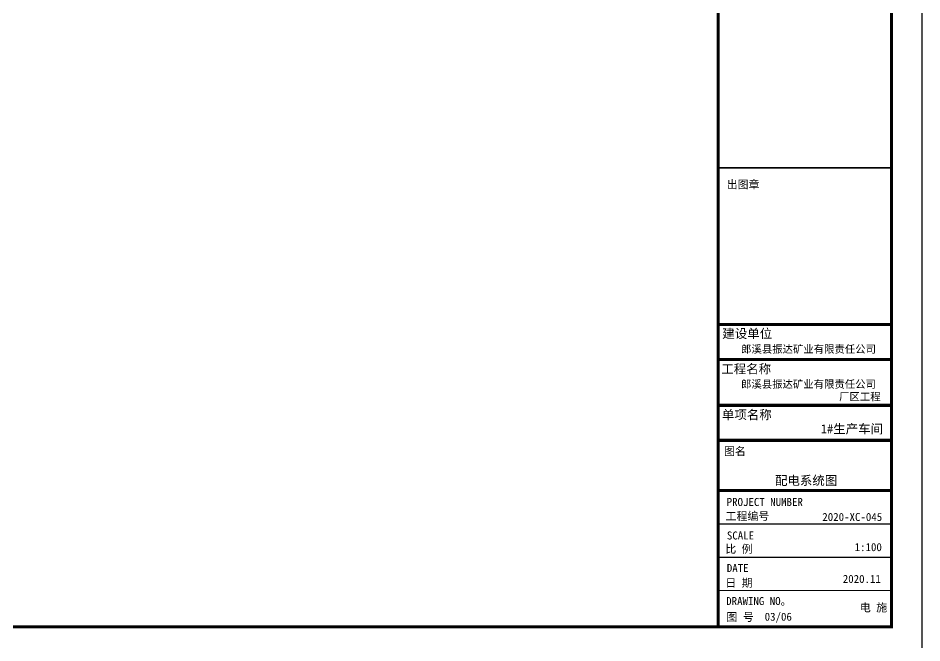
# Model space of a CAD drawing. Extents: x 69728788 to 150676229, y 20327566 to 43663798.
# Drawn here: x 75459925 to 75489625, y 20684441 to 20704966 of the extents above; entities that cross this region are included whole.
import ezdxf

# ---------------------------------------------------------------- set-up
doc = ezdxf.new("R2010")
doc.units = 0
doc.header["$LTSCALE"] = 1000
doc.header["$MEASUREMENT"] = 0
doc.layers.get('0').update_dxf_attribs({"linetype": 'CONTINUOUS'})
for name, color, linetype in [('PUB_TEXT', 7, 'CONTINUOUS'), ('PUB_TITLE', 4, 'CONTINUOUS'), ('图框', 253, 'CONTINUOUS')]:
    doc.layers.add(name, color=color, linetype=linetype)
doc.styles.add('黑体', font='simhei.ttf', dxfattribs={"width": 0.6, "height": 4.3})

msp = doc.modelspace()

# ---------------------------------------------------------------- linework, layer by layer
for p, q in [((75482925.1, 20694900.1), (75488524, 20694900.1)), ((75482925.1, 20693750.1), (75488525.8, 20693750.1)), ((75482925.1, 20692245.9), (75488545.8, 20692245.9)), ((75482925.1, 20691095.9), (75488545.8, 20691095.9))]:
    msp.add_line(p, q)
at = {"layer": 'PUB_TEXT'}
msp.add_line((75482925.1, 20690275), (75482925.1, 20696282), dxfattribs=at)
at = {"layer": 'PUB_TITLE'}
msp.add_lwpolyline([(75430225.1, 20683966.1), (75430225.1, 20725966.1), (75489625.1, 20725966.1), (75489625.1, 20683966.1)], close=True, dxfattribs=at)
at = {"layer": 'PUB_TITLE', "const_width": 100}
msp.add_lwpolyline([(75432725.1, 20684966.1), (75488625.1, 20684966.1), (75488625.1, 20724966.1), (75432725.1, 20724966.1)], close=True, dxfattribs=at)
at = {"layer": '图框', "color": 4}
msp.add_line((75482925.1, 20724966.1), (75482925.1, 20684966.1), dxfattribs=at)
at = {"layer": '图框', "color": 0}
for p, q in [((75482925.1, 20694900.1), (75488603.2, 20694900.1)), ((75482925.1, 20689445.7), (75488625.1, 20689445.7))]:
    msp.add_line(p, q, dxfattribs=at)
at = {"layer": '图框', "color": 4}
for points, const_width in [([(75482925.1, 20724966.1), (75482925.1, 20684966.1)], 98.6), ([(75482925.1, 20694900.1), (75488603.2, 20694900.1)], 99.6), ([(75482925.1, 20693750.1), (75488605.1, 20693750.1)], 99.6), ([(75482925.1, 20692245.9), (75488625.1, 20692245.9)], 99.6), ([(75482925.1, 20691095.9), (75488625.1, 20691095.9)], 99.6), ([(75482925.1, 20689445.7), (75488625.1, 20689445.7)], 99.6), ([(75482925.1, 20688346.9), (75488625.1, 20688346.9)], 40.3), ([(75482925.1, 20687249.9), (75488625.1, 20687249.9)], 40.3), ([(75482925.1, 20686161.3), (75488625.1, 20686161.3)], 40.3)]:
    msp.add_lwpolyline(points, dxfattribs=dict(at, const_width=const_width))
at = {"layer": '图框', "color": 4, "const_width": 98.6}
msp.add_lwpolyline([(75482925.1, 20724966.1), (75488625.1, 20724966.1), (75488625.1, 20684966.1), (75482925.1, 20684966.1)], close=True, dxfattribs=at)
at = {"layer": '图框', "color": 0}
for points, const_width in [([(75482925.1, 20700048.5), (75488625.1, 20700048.5)], 50), ([(75482925.1, 20694900.1), (75488603.2, 20694900.1)], 40.3), ([(75482925.1, 20689445.7), (75488625.1, 20689445.7)], 40.3)]:
    msp.add_lwpolyline(points, dxfattribs=dict(at, const_width=const_width))

# ---------------------------------------------------------------- texts
at = {"layer": 'PUB_TEXT', "style": '黑体'}
for s, height, p in [('郎溪县振达矿业有限责任公司', 250, (75483683.1, 20693967.1)), ('郎溪县振达矿业有限责任公司', 250, (75483680.7, 20692815.7)), ('厂区工程', 250, (75486903.2, 20692403.8)), ('1#生产车间', 300, (75486301.8, 20691322.3)), ('配电系统图', 300, (75484796.8, 20689626.9)), ('2020-XC-045', 262.944, (75486351.8, 20688447.5)), ('1:100', 262.94, (75487414.3, 20687456.1)), ('2020.11', 262.94, (75487024.6, 20686411.8)), ('电 施', 262.94, (75487586.5, 20685471.1)), ('03/06', 262.94, (75484457.6, 20685170.4))]:
    msp.add_text(s, height=height, dxfattribs=at).set_placement(p)
at = {"layer": '图框', "color": 4, "style": '黑体'}
for s, height, p in [('出图章', 262.94, (75483211, 20699368.1)), ('建设单位', 300, (75483066.2, 20694453.7)), ('工程名称', 300, (75483033, 20693291.7)), ('单项名称', 300, (75483052.9, 20691787.4)), ('图名', 262.94, (75483122.2, 20690605.4)), ('工程编号', 262.94, (75483173.7, 20688473.9)), ('SCALE', 262.94, (75483215.5, 20687838.4)), ('比 例', 262.94, (75483164.8, 20687395.5)), ('DATE', 262.94, (75483214.2, 20686769.8)), ('日 期', 262.94, (75483164.8, 20686282.6)), ('DRAWING NO。', 262.944, (75483193.4, 20685685.1)), ('图 号', 262.94, (75483202.1, 20685160))]:
    msp.add_text(s, height=height, dxfattribs=at).set_placement(p)
at = {"layer": '图框', "color": 0, "style": '黑体'}
msp.add_text('PROJECT NUMBER', height=262.944, dxfattribs=at).set_placement((75483209.1, 20688938.7))

doc.saveas('drawing.dxf')
